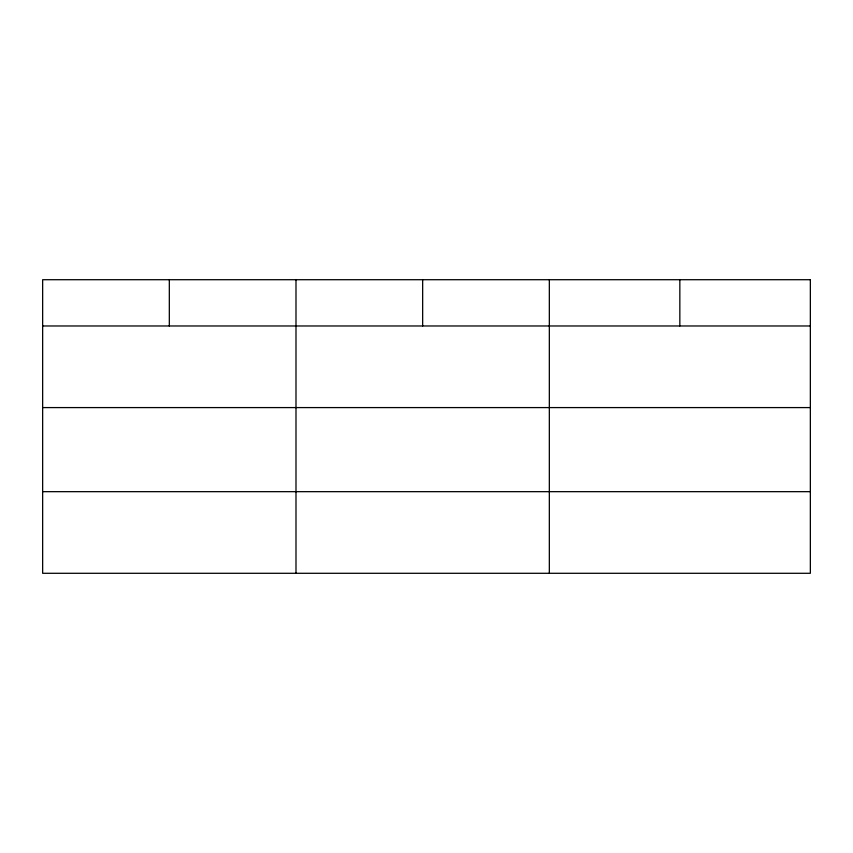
<?xml version="1.0" encoding="UTF-8"?>
<svg xmlns="http://www.w3.org/2000/svg" width="853" height="853" viewBox="0 0 853 853"><rect width="100%" height="100%" fill="white"/><g stroke="black" fill="none" stroke-linecap="round" stroke-linejoin="round"><path stroke-width="1.28" d="M42.65 325.974L810.35 325.974M42.65 407.585L810.35 407.585M42.65 491.669L810.35 491.669M679.841 279.709L679.841 325.974M549.332 279.709L549.332 573.291M422.661 279.709L422.661 325.974M295.991 279.709L295.991 573.291M169.321 279.709L169.321 325.974M810.35 279.709L42.65 279.709L42.65 573.291L810.35 573.291L810.35 279.709"/></g></svg>
